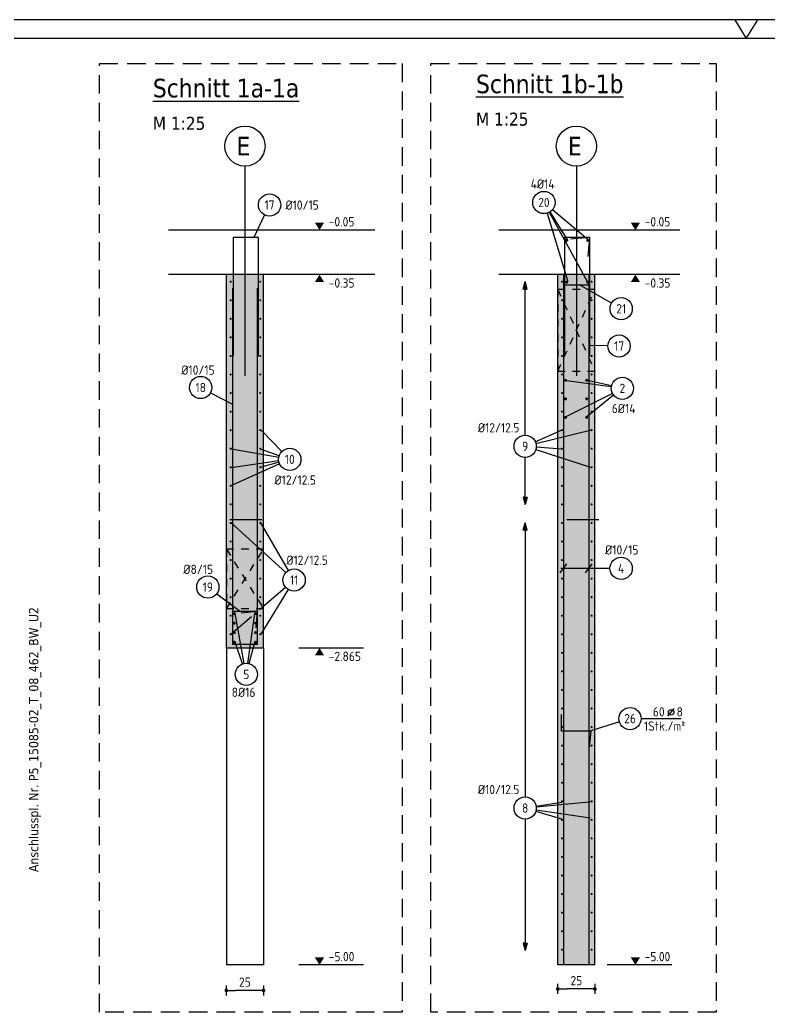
# Model space of a CAD drawing. Extents: x -11.1 to 77.6, y -9.5 to 63.5.
# Drawn here: x 20.6 to 30.7, y 28.68 to 42.05 of the extents above; entities that cross this region are included whole.
import ezdxf
from ezdxf.enums import TextEntityAlignment as Align

# ---------------------------------------------------------------- set-up
doc = ezdxf.new("R2010")
doc.units = 0
doc.header["$LTSCALE"] = 0.5
for name, pattern in [('AUSGEZOGEN', [1000.01, 1000, 0.01]), ('HIDDEN2', [0.187, 0.125, -0.062]), ('STRICHLINIE', [0.75, 0.5, -0.25])]:
    doc.linetypes.add(name, pattern=pattern)
for name, color, linetype in [('ACHSEN', 7, 'Continuous'), ('AFU', 7, 'Continuous'), ('BETON', 7, 'Continuous'), ('DETAIL', 7, 'Continuous'), ('grau_mittel', 7, 'Continuous'), ('HILFE', 7, 'Continuous'), ('koten', 7, 'Continuous'), ('MASSE', 7, 'Continuous'), ('OBJEKT', 7, 'Continuous'), ('RAHMEN', 7, 'Continuous'), ('RND', 7, 'Continuous'), ('RND-1', 7, 'Continuous'), ('SFP_Achsen', 7, 'Continuous'), ('TEXT', 7, 'Continuous'), ('WBZ', 7, 'Continuous')]:
    doc.layers.add(name, color=color, linetype=linetype)
doc.layers.add('NOPLOT', color=7, linetype='Continuous', plot=False)
doc.styles.add('helv', font='tahoma.ttf')
doc.styles.add('txt', font='isocp.shx')
doc.linetypes.add('AFU_50K', pattern='A,0.15,["/",Standard,S=0.2,R=0,X=-0.01,Y=-0.1],0.07,["/",Standard,S=0.2,R=0,X=-0.01,Y=-0.1],0.15', length=0.37)
doc.dimstyles.new('DOT_I', dxfattribs={"dimscale": 0.5, "dimtxt": 0.25, "dimasz": 0.25, "dimexe": 0.1, "dimexo": 0.3, "dimgap": 0.1, "dimtad": 1, "dimdec": 3, "dimzin": 3, "dimtxsty": 'txt', "dimblk": 'DOT', "dimblk1": 'DOT', "dimblk2": 'DOT', "dimsah": 1, "dimcen": 0.1, "dimse1": 1, "dimse2": 1, "dimazin": 0, "dimtfac": 1, "dimtdec": 4, "dimtix": 1, "dimtmove": 2, "dimatfit": 3, "dimfxl": 0, "dimtvp": 1, "dimtolj": 1, "dimtzin": 0, "dimarcsym": 0})

# ---------------------------------------------------------------- blocks, each defined once
blk = doc.blocks.new('DINA0')
at = {"layer": 'RAHMEN'}
blk.add_line((118.9, 84.1), (0, 84.1), dxfattribs=at)
at = {"layer": 'RAHMEN', "color": 7, "linetype": 'Continuous'}
for p, q in [((59.14, 84.1), (59.45, 83.6)), ((59.45, 83.6), (59.76, 84.1))]:
    blk.add_line(p, q, dxfattribs=at)
at = {"layer": 'RAHMEN', "color": 5}
blk.add_line((118.4, 83.6), (2, 83.6), dxfattribs=at)
blk = doc.blocks.new('DOT')
at = {"layer": 'MASSE', "color": 7, "linetype": 'Continuous'}
for p, q in [((0, 0), (-1, 0)), ((0, 0.54), (0, -0.54))]:
    blk.add_line(p, q, dxfattribs=at)
at = {"layer": 'MASSE', "color": 7, "linetype": 'Continuous', "const_width": 0.2}
blk.add_lwpolyline([(-0.1, 0, 1), (0.1, 0, 1)], format="xyb", close=True, dxfattribs=at)
blk = doc.blocks.new('*D21')
at = {"layer": 'Defpoints', "color": 0, "linetype": 'AUSGEZOGEN', "transparency": 16777216}
for p in [(23.385, 28.974), (23.385, 28.974), (23.885, 28.974)]:
    blk.add_point(p, dxfattribs=at)
at = {"layer": 'MASSE', "color": 0, "linetype": 'AUSGEZOGEN', "lineweight": -2, "transparency": 16777216}
blk.add_line((23.76, 28.974), (23.51, 28.974), dxfattribs=at)
at = {"layer": 'MASSE', "color": 0, "linetype": 'AUSGEZOGEN', "lineweight": -2, "transparency": 16777216, "xscale": 0.125, "yscale": 0.125, "zscale": 0.125, "rotation": 180}
blk.add_blockref('DOT', (23.385, 28.974), dxfattribs=at)
at = {"layer": 'MASSE', "color": 0, "linetype": 'AUSGEZOGEN', "lineweight": -2, "transparency": 16777216, "xscale": 0.125, "yscale": 0.125, "zscale": 0.125}
blk.add_blockref('DOT', (23.885, 28.974), dxfattribs=at)
at = {"layer": 'MASSE', "color": 0, "linetype": 'AUSGEZOGEN', "transparency": 16777216, "insert": (23.635, 29.086), "char_height": 0.125, "attachment_point": 5, "style": 'txt'}
blk.add_mtext('\\A1;25', dxfattribs=at)
blk = doc.blocks.new('okrd_o')
at = {"layer": 'koten', "color": 7, "linetype": 'Continuous'}
blk.add_solid([(-0.125, 0.202), (0.125, 0.202), (0, 0)], dxfattribs=at)
at = {"layer": 'koten', "style": 'txt'}
blk.add_attdef('OKRD', (0.25, 0.1), '', height=0.25, dxfattribs=at)
blk = doc.blocks.new('okrd_u')
at = {"layer": 'koten', "color": 7, "linetype": 'Continuous'}
blk.add_solid([(-0.125, -0.202), (0.125, -0.202), (0, 0)], dxfattribs=at)
at = {"layer": 'koten', "style": 'txt'}
blk.add_attdef('OKRD', (0.25, -0.35), '', height=0.25, dxfattribs=at)
blk = doc.blocks.new('RND_HIN')
at = {"layer": 'RND', "color": 7, "linetype": 'Continuous'}
blk.add_circle((0, 0), 0.3, dxfattribs=at)
at = {"layer": 'RND', "color": 7, "linetype": 'Continuous', "style": 'txt'}
blk.add_attdef('POSI', text='', height=0.25, dxfattribs=at).set_placement((0, 0), align=Align.MIDDLE)
blk = doc.blocks.new('*D22')
at = {"layer": 'Defpoints', "color": 0, "linetype": 'AUSGEZOGEN', "transparency": 16777216}
for p in [(27.85, 28.994), (27.85, 28.994), (28.35, 28.994)]:
    blk.add_point(p, dxfattribs=at)
at = {"layer": 'MASSE', "color": 0, "linetype": 'AUSGEZOGEN', "lineweight": -2, "transparency": 16777216}
blk.add_line((28.225, 28.994), (27.975, 28.994), dxfattribs=at)
at = {"layer": 'MASSE', "color": 0, "linetype": 'AUSGEZOGEN', "lineweight": -2, "transparency": 16777216, "xscale": 0.125, "yscale": 0.125, "zscale": 0.125, "rotation": 180}
blk.add_blockref('DOT', (27.85, 28.994), dxfattribs=at)
at = {"layer": 'MASSE', "color": 0, "linetype": 'AUSGEZOGEN', "lineweight": -2, "transparency": 16777216, "xscale": 0.125, "yscale": 0.125, "zscale": 0.125}
blk.add_blockref('DOT', (28.35, 28.994), dxfattribs=at)
at = {"layer": 'MASSE', "color": 0, "linetype": 'AUSGEZOGEN', "transparency": 16777216, "insert": (28.1, 29.106), "char_height": 0.125, "attachment_point": 5, "style": 'txt'}
blk.add_mtext('\\A1;25', dxfattribs=at)
blk = doc.blocks.new('RND_LEI')
at = {"layer": 'RND', "color": 7, "linetype": 'Continuous'}
blk.add_line((1.022, 0.066), (1.19, 0.27), dxfattribs=at)
for centre, radius in [((0, 0), 0.3), ((1.106, 0.168), 0.075)]:
    blk.add_circle(centre, radius, dxfattribs=at)
at = {"layer": 'RND', "color": 7, "linetype": 'Continuous', "style": 'txt'}
blk.add_attdef('ANZ', text='', height=0.25, dxfattribs=at).set_placement((0.931, 0.057), align=Align.RIGHT)
for tag, p in [('DUM', (1.253, 0.057)), ('ABSTD', (1.674, 0.057)), ('POSTXT', (0.374, -0.327))]:
    blk.add_attdef(tag, p, '', height=0.25, dxfattribs=at)
blk.add_attdef('POSL', text='', height=0.25, dxfattribs=at).set_placement((0, 0), align=Align.MIDDLE)
blk = doc.blocks.new('Pfeillinie')
at = {"layer": 'TEXT', "linetype": 'Continuous'}
blk.add_hatch(color=7, dxfattribs=at).paths.add_polyline_path([(0, 0), (-0.8, 0.2), (-0.8, 0), (-0.8, -0.2)])
at = {"layer": 'TEXT', "color": 7, "linetype": 'Continuous'}
for p, q in [((-0.8, 0), (-0.8, 0.2)), ((-0.8, 0.2), (0, 0)), ((-0.8, 0), (-0.8, -0.2)), ((-0.8, -0.2), (0, 0))]:
    blk.add_line(p, q, dxfattribs=at)
blk = doc.blocks.new('lei_gre')
at = {"layer": 'RND', "color": 7, "linetype": 'Continuous'}
for p, q in [((-0.09, -0.12), (0.09, 0.12)), ((0, 0.15), (0, -0.15))]:
    blk.add_line(p, q, dxfattribs=at)

msp = doc.modelspace()

# ---------------------------------------------------------------- hatches: boundary and pattern name
at = {"layer": 'grau_mittel'}
for points in [[(23.8854, 38.6173), (23.3854, 38.6173), (23.3854, 33.5873), (23.8854, 33.5873)], [(28.3501, 38.6173), (27.8501, 38.6173), (27.8501, 29.3173), (28.3501, 29.3173)]]:
    msp.add_hatch(color=61, dxfattribs=at).paths.add_polyline_path(points)

# ---------------------------------------------------------------- linework, layer by layer
at = {"layer": 'ACHSEN', "color": 140, "linetype": 'AUSGEZOGEN'}
for p, q in [((23.6354, 40.0785), (23.6354, 37.2523)), ((28.1001, 40.0785), (28.1001, 37.2523))]:
    msp.add_line(p, q, dxfattribs=at)
at = {"layer": 'AFU', "color": 8, "linetype": 'AFU_50K'}
for p, q in [((23.8854, 38.6173), (23.3854, 38.6173)), ((28.3501, 38.6173), (27.8501, 38.6173)), ((23.8854, 29.3173), (23.3854, 29.3173)), ((28.3501, 29.3173), (27.8501, 29.3173))]:
    msp.add_line(p, q, dxfattribs=at)
at = {"layer": 'BETON', "color": 6, "linetype": 'AUSGEZOGEN'}
for p, q in [((25.3835, 39.2173), (22.6047, 39.2173)), ((29.4941, 39.2173), (27.0547, 39.2173)), ((23.3854, 38.6173), (22.6047, 38.6173)), ((23.3854, 33.5873), (23.3854, 38.6173)), ((23.8854, 33.5873), (23.8854, 38.6173)), ((25.3835, 38.6173), (23.8854, 38.6173)), ((27.8501, 38.6173), (27.0547, 38.6173)), ((27.8501, 29.3173), (27.8501, 38.6173)), ((28.3501, 29.3173), (28.3501, 38.6173)), ((29.4941, 38.6173), (28.3501, 38.6173)), ((23.8854, 33.5873), (23.3854, 33.5873))]:
    msp.add_line(p, q, dxfattribs=at)
at = {"layer": 'DETAIL', "color": 102, "linetype": 'STRICHLINIE'}
for points in [[(21.6741, 28.6813), (21.6741, 41.4601), (25.7535, 41.4601), (25.7535, 28.6813)], [(26.1388, 28.6813), (26.1388, 41.4601), (29.9816, 41.4601), (29.9816, 28.6813)]]:
    msp.add_lwpolyline(points, close=True, dxfattribs=at)
at = {"layer": 'HILFE', "color": 102, "linetype": 'AUSGEZOGEN'}
for p, q in [((25.2329, 33.5873), (24.3609, 33.5873)), ((25.2329, 29.3173), (24.3609, 29.3173)), ((29.3855, 29.3173), (28.5134, 29.3173))]:
    msp.add_line(p, q, dxfattribs=at)
at = {"layer": 'NOPLOT', "color": 191, "linetype": 'AUSGEZOGEN'}
for p, q in [((23.4338, 35.3173), (23.8621, 35.3173)), ((27.9727, 35.3173), (28.4011, 35.3173))]:
    msp.add_line(p, q, dxfattribs=at)
at = {"layer": 'OBJEKT', "color": 7, "linetype": 'AUSGEZOGEN'}
for p, q in [((23.3854, 33.5873), (23.3854, 29.3173)), ((23.8854, 33.5873), (23.8854, 29.3173))]:
    msp.add_line(p, q, dxfattribs=at)
at = {"layer": 'RND', "color": 102, "linetype": 'AUSGEZOGEN'}
for p, q in [((27.7064, 39.4456), (27.9858, 38.5268)), ((27.7349, 39.4576), (28.2412, 38.5343)), ((27.7426, 39.4621), (27.9858, 39.0748)), ((27.7779, 39.4929), (28.26, 39.0899)), ((23.9008, 39.4215), (23.7529, 39.1194)), ((28.5737, 38.2324), (28.141, 38.4794)), ((28.5258, 37.6591), (28.281, 37.6649)), ((28.5707, 37.1054), (27.9362, 37.1904)), ((28.573, 37.1183), (28.251, 37.1904)), ((23.172, 37.0265), (23.4654, 36.8716)), ((28.5855, 37.0179), (27.9324, 36.6885)), ((28.6021, 36.9921), (28.2397, 36.7035)), ((24.1343, 36.2363), (23.8546, 36.5223)), ((27.5473, 36.3659), (27.8987, 36.5212)), ((27.5557, 36.3416), (28.3019, 36.5285)), ((24.0915, 36.1551), (23.4548, 36.2677)), ((24.0975, 36.1783), (23.8463, 36.2656)), ((27.553, 36.2595), (28.3043, 36.0193)), ((27.5598, 36.2953), (27.9011, 36.2727)), ((24.0907, 36.1076), (23.4486, 36.0151)), ((24.1023, 36.0675), (23.4465, 35.7729)), ((24.0946, 36.089), (23.8422, 36.0192)), ((24.1863, 34.6035), (23.4502, 35.2721)), ((24.2216, 34.6321), (23.8477, 35.2721)), ((28.5531, 34.6602), (27.8892, 34.6602)), ((24.1837, 34.4046), (23.8321, 34.1015)), ((24.2187, 34.3749), (23.8477, 33.7721)), ((23.2549, 34.3183), (23.577, 34.0773)), ((23.7224, 34.0069), (23.4502, 33.7721)), ((23.6262, 33.3792), (23.5025, 34.0504)), ((23.6743, 33.3802), (23.7689, 34.0504)), ((23.6042, 33.3734), (23.5025, 33.6663)), ((23.6919, 33.3766), (23.7689, 33.6663)), ((28.6803, 32.5919), (28.2935, 32.4719)), ((27.5585, 31.4552), (27.9053, 31.5114)), ((27.5597, 31.4457), (28.3158, 31.5191)), ((27.5542, 31.3886), (27.8976, 31.287)), ((27.5587, 31.4087), (28.2848, 31.2986))]:
    msp.add_line(p, q, dxfattribs=at)
at = {"layer": 'RND', "color": 7, "linetype": 'AUSGEZOGEN'}
msp.add_line((28.9736, 32.6363), (29.5136, 32.6363), dxfattribs=at)
at = {"layer": 'RND', "color": 1, "linetype": 'AUSGEZOGEN'}
for points in [[(28.2584, 38.8604), (28.281, 39.1194), (27.941, 39.1194), (27.941, 38.4794), (28.281, 38.4794), (28.281, 39.1194), (28.022, 39.0968)], [(27.9247, 38.6173), (27.9247, 29.3173)], [(28.2681, 38.6173), (28.2681, 29.3173)]]:
    msp.add_lwpolyline(points, dxfattribs=at)
at = {"layer": 'RND', "color": 7, "linetype": 'AUSGEZOGEN'}
for points, const_width in [([(27.9588, 39.0789, 1), (27.9788, 39.0789, 1)], 0.02), ([(28.2433, 39.0789, 1), (28.2633, 39.0789, 1)], 0.02), ([(23.4362, 38.5221, 1), (23.4502, 38.5221, 1)], 0.014), ([(23.8337, 38.5221, 1), (23.8477, 38.5221, 1)], 0.014), ([(27.9009, 38.5221, 1), (27.9149, 38.5221, 1)], 0.014), ([(27.9588, 38.5161, 1), (27.9788, 38.5161, 1)], 0.02), ([(28.2433, 38.5161, 1), (28.2633, 38.5161, 1)], 0.02), ([(28.2984, 38.5221, 1), (28.3124, 38.5221, 1)], 0.014), ([(23.4362, 38.2721, 1), (23.4502, 38.2721, 1)], 0.014), ([(23.8337, 38.2721, 1), (23.8477, 38.2721, 1)], 0.014), ([(27.9009, 38.2721, 1), (27.9149, 38.2721, 1)], 0.014), ([(28.2984, 38.2721, 1), (28.3124, 38.2721, 1)], 0.014), ([(23.4362, 38.0221, 1), (23.4502, 38.0221, 1)], 0.014), ([(23.8337, 38.0221, 1), (23.8477, 38.0221, 1)], 0.014), ([(27.9009, 38.0221, 1), (27.9149, 38.0221, 1)], 0.014), ([(28.2984, 38.0221, 1), (28.3124, 38.0221, 1)], 0.014), ([(23.4362, 37.7721, 1), (23.4502, 37.7721, 1)], 0.014), ([(23.8337, 37.7721, 1), (23.8477, 37.7721, 1)], 0.014), ([(27.9009, 37.7721, 1), (27.9149, 37.7721, 1)], 0.014), ([(28.2984, 37.7721, 1), (28.3124, 37.7721, 1)], 0.014), ([(23.4362, 37.5221, 1), (23.4502, 37.5221, 1)], 0.014), ([(23.8337, 37.5221, 1), (23.8477, 37.5221, 1)], 0.014), ([(27.9009, 37.5221, 1), (27.9149, 37.5221, 1)], 0.014), ([(28.2984, 37.5221, 1), (28.3124, 37.5221, 1)], 0.014), ([(23.4362, 37.2721, 1), (23.4502, 37.2721, 1)], 0.014), ([(23.8337, 37.2721, 1), (23.8477, 37.2721, 1)], 0.014), ([(27.9009, 37.2721, 1), (27.9149, 37.2721, 1)], 0.014), ([(27.9441, 37.1938, 1), (27.9641, 37.1938, 1)], 0.02), ([(28.2285, 37.1938, 1), (28.2485, 37.1938, 1)], 0.02), ([(28.2984, 37.2721, 1), (28.3124, 37.2721, 1)], 0.014), ([(23.4362, 37.0221, 1), (23.4502, 37.0221, 1)], 0.014), ([(23.8337, 37.0221, 1), (23.8477, 37.0221, 1)], 0.014), ([(27.9009, 37.0221, 1), (27.9149, 37.0221, 1)], 0.014), ([(28.2984, 37.0221, 1), (28.3124, 37.0221, 1)], 0.014), ([(27.9441, 36.9438, 1), (27.9641, 36.9438, 1)], 0.02), ([(28.2285, 36.9438, 1), (28.2485, 36.9438, 1)], 0.02), ([(23.4362, 36.7721, 1), (23.4502, 36.7721, 1)], 0.014), ([(23.8337, 36.7721, 1), (23.8477, 36.7721, 1)], 0.014), ([(27.9009, 36.7721, 1), (27.9149, 36.7721, 1)], 0.014), ([(28.2984, 36.7721, 1), (28.3124, 36.7721, 1)], 0.014), ([(27.9441, 36.6938, 1), (27.9641, 36.6938, 1)], 0.02), ([(28.2285, 36.6938, 1), (28.2485, 36.6938, 1)], 0.02), ([(23.4362, 36.5221, 1), (23.4502, 36.5221, 1)], 0.014), ([(23.8337, 36.5221, 1), (23.8477, 36.5221, 1)], 0.014), ([(27.9009, 36.5221, 1), (27.9149, 36.5221, 1)], 0.014), ([(28.2984, 36.5221, 1), (28.3124, 36.5221, 1)], 0.014), ([(23.4362, 36.2721, 1), (23.4502, 36.2721, 1)], 0.014), ([(23.8337, 36.2721, 1), (23.8477, 36.2721, 1)], 0.014), ([(27.9009, 36.2721, 1), (27.9149, 36.2721, 1)], 0.014), ([(28.2984, 36.2721, 1), (28.3124, 36.2721, 1)], 0.014), ([(23.4362, 36.0221, 1), (23.4502, 36.0221, 1)], 0.014), ([(23.8337, 36.0221, 1), (23.8477, 36.0221, 1)], 0.014), ([(27.9009, 36.0221, 1), (27.9149, 36.0221, 1)], 0.014), ([(28.2984, 36.0221, 1), (28.3124, 36.0221, 1)], 0.014), ([(23.4362, 35.7721, 1), (23.4502, 35.7721, 1)], 0.014), ([(23.8337, 35.7721, 1), (23.8477, 35.7721, 1)], 0.014), ([(27.9009, 35.7721, 1), (27.9149, 35.7721, 1)], 0.014), ([(28.2984, 35.7721, 1), (28.3124, 35.7721, 1)], 0.014), ([(23.4362, 35.5221, 1), (23.4502, 35.5221, 1)], 0.014), ([(23.8337, 35.5221, 1), (23.8477, 35.5221, 1)], 0.014), ([(27.9009, 35.5221, 1), (27.9149, 35.5221, 1)], 0.014), ([(28.2984, 35.5221, 1), (28.3124, 35.5221, 1)], 0.014), ([(23.4362, 35.2721, 1), (23.4502, 35.2721, 1)], 0.014), ([(23.8337, 35.2721, 1), (23.8477, 35.2721, 1)], 0.014), ([(27.9009, 35.2721, 1), (27.9149, 35.2721, 1)], 0.014), ([(28.2984, 35.2721, 1), (28.3124, 35.2721, 1)], 0.014), ([(23.4362, 35.0221, 1), (23.4502, 35.0221, 1)], 0.014), ([(23.8337, 35.0221, 1), (23.8477, 35.0221, 1)], 0.014), ([(27.9009, 35.0221, 1), (27.9149, 35.0221, 1)], 0.014), ([(28.2984, 35.0221, 1), (28.3124, 35.0221, 1)], 0.014), ([(23.4362, 34.7721, 1), (23.4502, 34.7721, 1)], 0.014), ([(23.8337, 34.7721, 1), (23.8477, 34.7721, 1)], 0.014), ([(27.9009, 34.7721, 1), (27.9149, 34.7721, 1)], 0.014), ([(28.2984, 34.7721, 1), (28.3124, 34.7721, 1)], 0.014), ([(23.4362, 34.5221, 1), (23.4502, 34.5221, 1)], 0.014), ([(23.8337, 34.5221, 1), (23.8477, 34.5221, 1)], 0.014), ([(27.9009, 34.5221, 1), (27.9149, 34.5221, 1)], 0.014), ([(28.2984, 34.5221, 1), (28.3124, 34.5221, 1)], 0.014), ([(23.4362, 34.2721, 1), (23.4502, 34.2721, 1)], 0.014), ([(23.8337, 34.2721, 1), (23.8477, 34.2721, 1)], 0.014), ([(27.9009, 34.2721, 1), (27.9149, 34.2721, 1)], 0.014), ([(28.2984, 34.2721, 1), (28.3124, 34.2721, 1)], 0.014), ([(23.4362, 34.0221, 1), (23.4502, 34.0221, 1)], 0.014), ([(23.4825, 34.0504, 1), (23.5025, 34.0504, 1)], 0.02), ([(23.7689, 34.0504, 1), (23.7889, 34.0504, 1)], 0.02), ([(23.8337, 34.0221, 1), (23.8477, 34.0221, 1)], 0.014), ([(27.9009, 34.0221, 1), (27.9149, 34.0221, 1)], 0.014), ([(28.2984, 34.0221, 1), (28.3124, 34.0221, 1)], 0.014), ([(23.4825, 33.9224, 1), (23.5025, 33.9224, 1)], 0.02), ([(23.7689, 33.9224, 1), (23.7889, 33.9224, 1)], 0.02), ([(23.4362, 33.7721, 1), (23.4502, 33.7721, 1)], 0.014), ([(23.4825, 33.7944, 1), (23.5025, 33.7944, 1)], 0.02), ([(23.7689, 33.7944, 1), (23.7889, 33.7944, 1)], 0.02), ([(23.8337, 33.7721, 1), (23.8477, 33.7721, 1)], 0.014), ([(27.9009, 33.7721, 1), (27.9149, 33.7721, 1)], 0.014), ([(28.2984, 33.7721, 1), (28.3124, 33.7721, 1)], 0.014), ([(23.4825, 33.6663, 1), (23.5025, 33.6663, 1)], 0.02), ([(23.7689, 33.6663, 1), (23.7889, 33.6663, 1)], 0.02), ([(27.9009, 33.5221, 1), (27.9149, 33.5221, 1)], 0.014), ([(28.2984, 33.5221, 1), (28.3124, 33.5221, 1)], 0.014), ([(27.9009, 33.2721, 1), (27.9149, 33.2721, 1)], 0.014), ([(28.2984, 33.2721, 1), (28.3124, 33.2721, 1)], 0.014), ([(27.9009, 33.0221, 1), (27.9149, 33.0221, 1)], 0.014), ([(28.2984, 33.0221, 1), (28.3124, 33.0221, 1)], 0.014), ([(27.9009, 32.7721, 1), (27.9149, 32.7721, 1)], 0.014), ([(28.2984, 32.7721, 1), (28.3124, 32.7721, 1)], 0.014), ([(27.9009, 32.5221, 1), (27.9149, 32.5221, 1)], 0.014), ([(28.2984, 32.5221, 1), (28.3124, 32.5221, 1)], 0.014), ([(27.9009, 32.2721, 1), (27.9149, 32.2721, 1)], 0.014), ([(28.2984, 32.2721, 1), (28.3124, 32.2721, 1)], 0.014), ([(27.9009, 32.0221, 1), (27.9149, 32.0221, 1)], 0.014), ([(28.2984, 32.0221, 1), (28.3124, 32.0221, 1)], 0.014), ([(27.9009, 31.7721, 1), (27.9149, 31.7721, 1)], 0.014), ([(28.2984, 31.7721, 1), (28.3124, 31.7721, 1)], 0.014), ([(27.9009, 31.5221, 1), (27.9149, 31.5221, 1)], 0.014), ([(28.2984, 31.5221, 1), (28.3124, 31.5221, 1)], 0.014), ([(27.9009, 31.2721, 1), (27.9149, 31.2721, 1)], 0.014), ([(28.2984, 31.2721, 1), (28.3124, 31.2721, 1)], 0.014), ([(27.9009, 31.0221, 1), (27.9149, 31.0221, 1)], 0.014), ([(28.2984, 31.0221, 1), (28.3124, 31.0221, 1)], 0.014), ([(27.9009, 30.7721, 1), (27.9149, 30.7721, 1)], 0.014), ([(28.2984, 30.7721, 1), (28.3124, 30.7721, 1)], 0.014), ([(27.9009, 30.5221, 1), (27.9149, 30.5221, 1)], 0.014), ([(28.2984, 30.5221, 1), (28.3124, 30.5221, 1)], 0.014), ([(27.9009, 30.2721, 1), (27.9149, 30.2721, 1)], 0.014), ([(28.2984, 30.2721, 1), (28.3124, 30.2721, 1)], 0.014), ([(27.9009, 30.0221, 1), (27.9149, 30.0221, 1)], 0.014), ([(28.2984, 30.0221, 1), (28.3124, 30.0221, 1)], 0.014), ([(27.9009, 29.7721, 1), (27.9149, 29.7721, 1)], 0.014), ([(28.2984, 29.7721, 1), (28.3124, 29.7721, 1)], 0.014), ([(27.9009, 29.5221, 1), (27.9149, 29.5221, 1)], 0.014), ([(28.2984, 29.5221, 1), (28.3124, 29.5221, 1)], 0.014)]:
    msp.add_lwpolyline(points, format="xyb", close=True, dxfattribs=dict(at, const_width=const_width))
at = {"layer": 'RND', "color": 102, "linetype": 'AUSGEZOGEN'}
for points in [[(27.4101, 36.4552), (27.4101, 38.5229)], [(27.4101, 35.5187), (27.4101, 36.1552)], [(27.4104, 35.2746), (27.4104, 31.5812)], [(27.4104, 31.2812), (27.4104, 29.5106)]]:
    msp.add_lwpolyline(points, dxfattribs=at)
at = {"layer": 'RND-1', "color": 1, "linetype": 'AUSGEZOGEN'}
for points in [[(23.8163, 37.5194), (23.8163, 39.1194), (23.4763, 39.1194), (23.4763, 37.5194)], [(28.281, 37.5194), (28.281, 39.1194), (27.941, 39.1194), (27.941, 37.5194)], [(23.4654, 38.4373), (23.4654, 33.6373), (23.8054, 33.6373), (23.8054, 38.4373)], [(23.7862, 33.8581), (23.8054, 34.0773), (23.4654, 34.0773), (23.4654, 33.6373), (23.8054, 33.6373), (23.8054, 34.0773), (23.5863, 34.0581)], [(27.8935, 32.6919), (27.8935, 32.4719), (28.2935, 32.4719), (28.2744, 32.2527)]]:
    msp.add_lwpolyline(points, dxfattribs=at)
at = {"layer": 'SFP_Achsen', "color": 7, "linetype": 'AUSGEZOGEN'}
for centre in [(23.6354, 40.349), (28.1001, 40.349)]:
    msp.add_circle(centre, 0.2705, dxfattribs=at)
at = {"layer": 'WBZ', "color": 102, "linetype": 'HIDDEN2'}
for p, q in [((27.8501, 38.4173), (28.3501, 37.3173)), ((27.8501, 37.3173), (28.3501, 38.4173)), ((23.3854, 34.1173), (23.8854, 34.9173)), ((23.3854, 34.9173), (23.8854, 34.1173))]:
    msp.add_line(p, q, dxfattribs=at)
for points in [[(27.8501, 37.3173), (28.3501, 37.3173), (28.3501, 38.4173), (27.8501, 38.4173)], [(23.3854, 34.1173), (23.8854, 34.1173), (23.8854, 34.9173), (23.3854, 34.9173)]]:
    msp.add_lwpolyline(points, close=True, dxfattribs=at)

# ---------------------------------------------------------------- block references
at = {"layer": 'koten', "color": 102, "linetype": 'AUSGEZOGEN', "xscale": 0.5, "yscale": 0.5, "zscale": 0.5}
for name, p, values in [('okrd_o', (24.6393, 39.2173), {'OKRD': '-0.05'}), ('okrd_o', (28.8954, 39.2173), {'OKRD': '-0.05'}), ('okrd_u', (24.6393, 38.6173), {'OKRD': '-0.35'}), ('okrd_u', (28.8954, 38.6173), {'OKRD': '-0.35'}), ('okrd_o', (24.6393, 29.3173), {'OKRD': '-5.00'}), ('okrd_o', (28.8954, 29.3173), {'OKRD': '-5.00'})]:
    msp.add_blockref(name, p, dxfattribs=at).add_auto_attribs(values)
at = {"layer": 'koten', "color": 7, "linetype": 'AUSGEZOGEN', "xscale": 0.5, "yscale": 0.5, "zscale": 0.5}
msp.add_blockref('okrd_u', (24.6393, 33.5873), dxfattribs=at).add_auto_attribs({'OKRD': '-2.865'})
at = {"layer": 'RAHMEN', "color": 7, "linetype": 'AUSGEZOGEN', "xscale": 0.5, "yscale": 0.5, "zscale": 0.5}
msp.add_blockref('DINA0', (0.6649, 0), dxfattribs=at)
at = {"layer": 'RND', "color": 7, "linetype": 'AUSGEZOGEN', "xscale": 0.5, "yscale": 0.5, "zscale": 0.5}
for name, p, values in [('RND_HIN', (23.9668, 39.5563), {'POSI': '17'}), ('RND_HIN', (27.6628, 39.5891), {'POSI': '20'}), ('RND_HIN', (28.704, 38.158), {'POSI': '21'}), ('RND_HIN', (28.6757, 37.6556), {'POSI': '17'}), ('RND_HIN', (23.0394, 37.0965), {'POSI': '18'}), ('RND_HIN', (28.7194, 37.0855), {'POSI': '2'}), ('RND_HIN', (27.4101, 36.3052), {'POSI': '9'}), ('RND_HIN', (24.2392, 36.129), {'POSI': '10'}), ('RND_HIN', (28.7031, 34.6602), {'POSI': '4'}), ('RND_HIN', (24.2973, 34.5026), {'POSI': '11'}), ('RND_HIN', (23.1348, 34.4081), {'POSI': '19'}), ('RND_HIN', (23.6534, 33.2316), {'POSI': '5'}), ('RND_LEI', (28.8236, 32.6363), {'POSL': '26', 'DUM': '8', 'ANZ': '60', 'POSTXT': '1Stk./m²'}), ('RND_HIN', (27.4104, 31.4312), {'POSI': '8'})]:
    msp.add_blockref(name, p, dxfattribs=at).add_auto_attribs(values)
at = {"layer": 'RND', "color": 102, "linetype": 'AUSGEZOGEN', "xscale": 0.125, "yscale": 0.125, "zscale": 0.125}
for p, rotation in [((27.4101, 38.5229), 90), ((27.4101, 35.5187), 270), ((27.4104, 35.2746), 90), ((27.4104, 29.5106), 270)]:
    msp.add_blockref('Pfeillinie', p, dxfattribs=dict(at, rotation=rotation))
at = {"layer": 'RND', "color": 7, "linetype": 'AUSGEZOGEN', "xscale": 0.5, "yscale": 0.5, "zscale": 0.5}
for p in [(27.9247, 34.6602), (28.2681, 34.6602)]:
    msp.add_blockref('lei_gre', p, dxfattribs=at)

# ---------------------------------------------------------------- texts
at = {"layer": 'SFP_Achsen', "color": 6, "linetype": 'AUSGEZOGEN', "style": 'helv'}
for p in [(23.5214, 40.2246), (27.9861, 40.2246)]:
    msp.add_text('E', height=0.25, dxfattribs=at).set_placement(p)
at = {"layer": 'TEXT', "color": 6, "linetype": 'AUSGEZOGEN', "style": 'helv'}
for s, p in [('%%uSchnitt 1b-1b', (26.7479, 41.0622)), ('%%uSchnitt 1a-1a', (22.3945, 41.0062))]:
    msp.add_text(s, height=0.25, dxfattribs=at).set_placement(p)
at = {"layer": 'TEXT', "color": 1, "linetype": 'AUSGEZOGEN', "style": 'helv'}
for p in [(26.7479, 40.6247), (22.3945, 40.5687)]:
    msp.add_text('M 1:25', height=0.175, dxfattribs=at).set_placement(p)
at = {"layer": 'TEXT', "color": 7, "linetype": 'AUSGEZOGEN', "style": 'txt'}
for s, p in [('4%%C14', (27.484, 39.7763)), ('%%C10/15', (24.1809, 39.4923)), ('%%C10/15', (22.7777, 37.2689)), ('6%%C14', (28.5777, 36.7514)), ('%%C12/12.5', (26.7738, 36.4919)), ('%%C12/12.5', (24.0328, 35.7875)), ('%%C10/15', (28.4871, 34.8465)), ('%%C12/12.5', (24.1934, 34.7075)), ('%%C8/15', (22.8052, 34.5841)), ('8%%C16', (23.457, 32.9279)), ('%%C10/12.5', (26.7738, 31.6182))]:
    msp.add_text(s, height=0.125, dxfattribs=at).set_placement(p)
at = {"layer": 'TEXT', "color": 7, "linetype": 'AUSGEZOGEN', "style": 'helv'}
msp.add_text('Anschlusspl. Nr. P5_15085-02_T_08_462_BW_U2', height=0.125, rotation=90, dxfattribs=at).set_placement((20.8513, 30.5686))

# ---------------------------------------------------------------- dimensions: what is measured, and where the dimension line sits
at = {"layer": 'MASSE', "color": 7, "linetype": 'AUSGEZOGEN'}
for base, p1, p2, picture, middle in [((23.3854, 28.9735), (23.8854, 28.9735), (23.3854, 28.9735), '*D21', (23.6354, 29.086)), ((27.8501, 28.9938), (28.3501, 28.9938), (27.8501, 28.9938), '*D22', (28.1001, 29.1063))]:
    dim = msp.add_linear_dim(base=base, p1=p1, p2=p2, dimstyle='DOT_I', override={"dimdec": 0, "dimlfac": 50}, dxfattribs=at)
    dim.commit()
    dim.dimension.update_dxf_attribs({"geometry": picture, "text_midpoint": middle})

doc.saveas('drawing.dxf')
